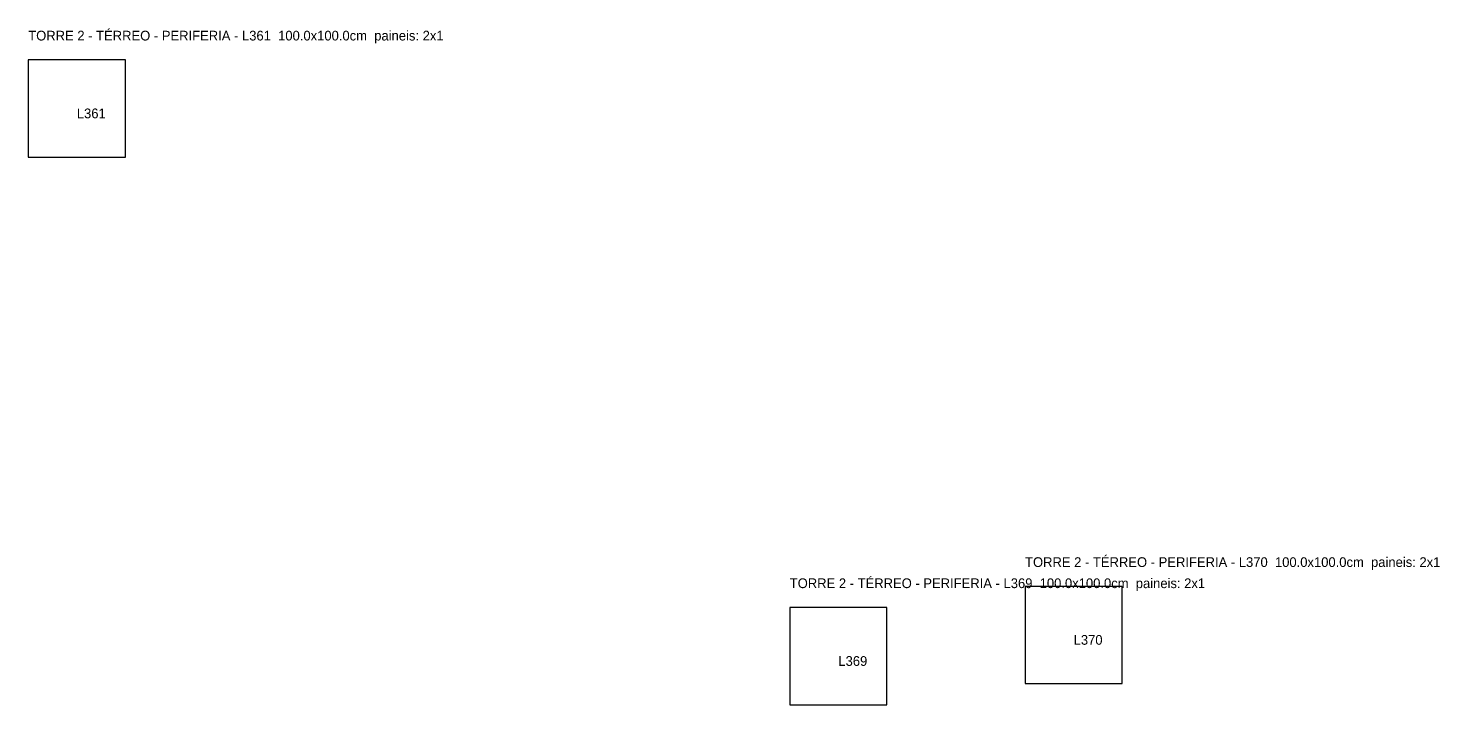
# Model space of a CAD drawing. Header units: metres. Extents: x 1980 to 6348, y 1364 to 4417.
# Drawn here: x 4895 to 6348, y 1443 to 2139 of the extents above; entities that cross this region are included whole.
import ezdxf

# ---------------------------------------------------------------- set-up
doc = ezdxf.new("R2010")
doc.units = ezdxf.units.M

msp = doc.modelspace()

# ---------------------------------------------------------------- linework, layer by layer
at = {"layer": 'Contorno'}
for points in [[(4895.4, 2006.35), (4995.4, 2006.35), (4995.4, 2106.35), (4895.4, 2106.35), (4895.4, 2006.35)], [(5920.95, 1464.78), (6020.95, 1464.78), (6020.95, 1564.78), (5920.95, 1564.78), (5920.95, 1464.78)], [(5678.89, 1443.05), (5778.89, 1443.05), (5778.89, 1543.05), (5678.89, 1543.05), (5678.89, 1443.05)]]:
    msp.add_lwpolyline(points, close=True, dxfattribs=at)
at = {"layer": 'Paineis'}
for points in [[(4895.4, 2006.35), (4995.4, 2006.35), (4995.4, 2106.35), (4895.4, 2106.35)], [(5920.95, 1464.78), (6020.95, 1464.78), (6020.95, 1564.78), (5920.95, 1564.78)], [(5678.89, 1443.05), (5778.89, 1443.05), (5778.89, 1543.05), (5678.89, 1543.05)]]:
    msp.add_lwpolyline(points, close=True, dxfattribs=at)

# ---------------------------------------------------------------- texts
at = {"layer": 'NOMENCLATURA', "char_height": 10, "attachment_point": 1}
for s, insert in [('TORRE 2 - TÉRREO - PERIFERIA - L361  100.0x100.0cm  paineis: 2x1', (4895.4, 2136.35)), ('TORRE 2 - TÉRREO - PERIFERIA - L370  100.0x100.0cm  paineis: 2x1', (5920.95, 1594.78)), ('TORRE 2 - TÉRREO - PERIFERIA - L369  100.0x100.0cm  paineis: 2x1', (5678.89, 1573.05))]:
    msp.add_mtext(s, dxfattribs=dict(at, insert=insert))
at = {"layer": 'Texto Secao', "char_height": 10, "attachment_point": 1}
for s, insert in [('L361', (4945.4, 2056.35)), ('L370', (5970.95, 1514.78)), ('L369', (5728.89, 1493.05))]:
    msp.add_mtext(s, dxfattribs=dict(at, insert=insert))

doc.saveas('drawing.dxf')
